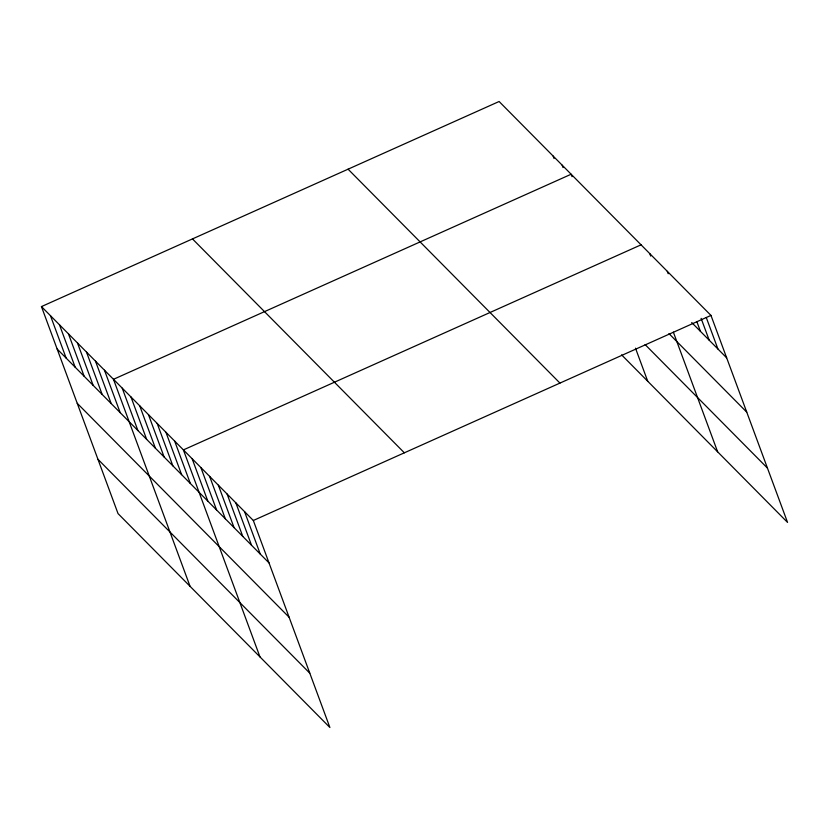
<?xml version="1.0" encoding="UTF-8"?>
<svg xmlns="http://www.w3.org/2000/svg" width="829" height="829" viewBox="0 0 829 829"><rect width="100%" height="100%" fill="white"/><g stroke="black" fill="none" stroke-linecap="round" stroke-linejoin="round"><path stroke-width="1.24" d="M41.45 306.585L253.322 520.488L329.89 727.499L118.029 513.586L41.45 306.585L499.11 101.501L710.971 315.414L787.55 522.415L621.605 354.874M641.055 244.824L183.406 449.898L259.974 656.91M253.322 520.488L710.971 315.414M691.707 322.533L726.66 357.827M668.972 333.61L746.753 412.137M645.107 344.574L767.457 468.105M348.076 169.178L559.948 383.091M192.473 238.907L404.345 452.81M57.139 348.999L269.01 562.901M77.232 403.308L289.093 617.222M97.936 459.276L309.797 673.179M706.267 317.497L717.924 348.999M701.116 318.367L709.189 340.18M696.857 321.662L700.443 331.351M667.283 271.29L668.174 273.715M649.801 253.643L650.692 256.068M673.345 332.108L717.634 451.826M572.041 176.66L571.14 174.235L113.48 379.309L190.059 586.321M635.491 348.18L647.718 381.236M562.135 165.137L563.036 167.562M553.14 156.049L554.031 158.474M244.576 511.669L260.265 554.083M235.84 502.84L251.529 545.254M227.094 494.022L242.783 536.436M218.359 485.193L234.047 527.607M209.623 476.374L225.312 518.788M200.877 467.546L216.566 509.959M192.141 458.727L207.83 501.141M174.66 441.08L190.349 483.494M165.924 432.251L181.613 474.665M157.178 423.432L172.867 465.846M148.443 414.604L164.132 457.017M139.707 405.785L155.396 448.199M130.961 396.956L146.65 439.37M122.226 388.138L137.915 430.552M104.485 370.221L120.174 412.635M95.48 361.123L111.169 403.536M86.475 352.035L102.164 394.449M77.47 342.947L93.159 385.361M68.465 333.849L84.154 376.262M59.46 324.761L75.149 367.174M50.455 315.673L66.144 358.087"/></g></svg>
